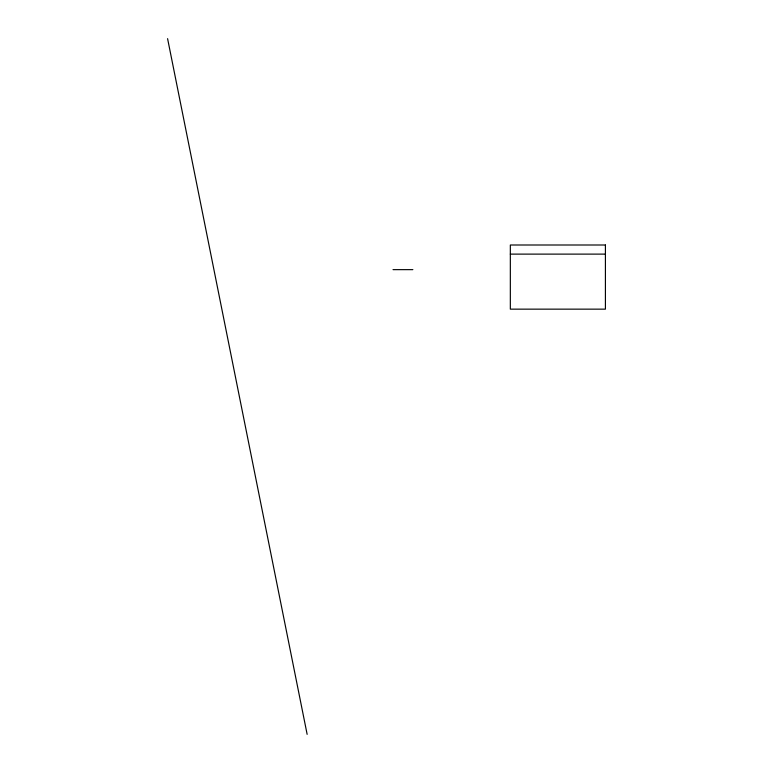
<?xml version="1.0" encoding="UTF-8"?>
<svg xmlns="http://www.w3.org/2000/svg" width="773" height="773" viewBox="0 0 773 773"><rect width="100%" height="100%" fill="white"/><g stroke="black" fill="none" stroke-linecap="round" stroke-linejoin="round"><path stroke-width="1.16" d="M510.335 254.114L605.414 254.114M393.013 269.642L412.859 269.642M167.586 38.65L307.142 734.35M605.414 245.002L510.335 245.002L510.335 309.152L605.414 309.152L605.414 245.002"/></g></svg>
